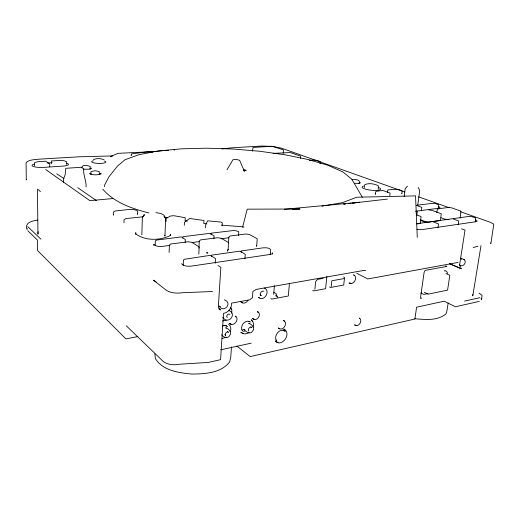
<?xml version="1.0" encoding="UTF-8"?>
<svg xmlns="http://www.w3.org/2000/svg" width="520" height="520" viewBox="0 0 520 520"><rect width="100%" height="100%" fill="white"/><g stroke="black" fill="none" stroke-linecap="round" stroke-linejoin="round"><path stroke-width="0.78" d="M66.657 164.522L66.657 161.805C62.244 159.133 56.381 161.064 51.539 160.869L51.558 163.585M81.802 167.823C81.588 164.079 88.134 165.523 90.207 166.504L90.188 169.072L89.927 168.818M86.086 187.011C86.522 180.85 82.966 175.11 83.733 168.799L81.282 167.278L65.709 168.311L65.169 174.863L63.492 178.822L63.492 182.605M100.893 174.401L100.906 173.368L100.893 173.719C97.487 175.318 92.71 175.26 89.408 173.44M104.566 186.68L104.591 185.1L108.836 176.936L117.533 166.049L125.06 159.705L139.1 154.635L158.243 150.988L181.103 148.844L206.381 148.194L232.875 149.006L259.441 151.229L284.947 154.778L308.224 159.53L328.01 165.341L342.986 171.99L351.76 179.16L362.323 197.184M123.968 222.865L124.04 219.758L125.879 218.576L142.63 216.833M135.72 234.299L135.766 232.642L135.909 234.058C145.151 240.819 159.582 240.65 169.734 235.827L170.586 234.462L170.541 235.567M141.843 234.923L142.357 217.627L144.281 214.546L143.026 216.781L144.125 215.286M472.823 294.437L472.784 295.847L480.994 245.655M153.829 245.486L153.868 244.257L154.017 244.725C158.509 248.066 164.834 245.758 169.8 245.44M155.174 245.394L155.331 240.968L156.624 240.065L181.272 236.906L185.308 239.493L185.172 242.405M166.082 221.455L166.198 218.406L170.424 216.047L173.686 215.69L185.25 217.718L185.114 220.74L187.285 221.124M169.104 252.389L169.397 245.193L170.638 244.017L188.091 241.768L191.815 242.281L199.186 246.974L198.809 254.163M182.812 238.154L182.878 236.711L209.865 233.344L214.078 235.839L213.915 238.693M184.301 225.355L184.438 222.274L189.605 218.478L203.964 220.5L203.801 223.535L206.765 223.808M183.183 265.629L183.436 260.156L184.236 259.305L210.425 255.32L215.501 258.564L215.222 263.192M198.933 248.086L199.303 241.046L200.499 239.915L217.25 237.757L221.13 238.219L228.579 242.606M205.562 227.825L205.732 224.738L207.669 220.838L220.955 222.053L222.281 222.787L222.092 225.843M211.003 234.605L211.088 233.188L234.338 230.412L238.693 231.55L238.674 235.625M211.464 256.685L211.556 255.158L239.98 251.121L245.252 254.248L244.927 258.778M228.124 249.633L228.858 237.166L229.847 236.041L245.733 234L249.444 234.5L257.231 238.771L256.711 245.648M231.458 346.931L230.75 357.376L229.632 361.913C220.909 373.21 204.874 373.958 191.737 374.043C178.769 372.788 162.812 370.701 155.389 358.566L154.837 353.932M241.176 252.434L241.28 250.939L263.101 247.839C265.603 247.728 268.918 247.526 270.673 249.6L270.257 254.768M252.447 151.19L253.032 147.433L272.285 146.282L283.478 149.897L283.192 153.361M38.129 231.654L37.947 234.15L37.447 189.105M272.512 254.066L272.61 252.837L271.999 253.838L269.867 254.488L191.588 266.084C188.364 266.338 184.47 266.494 181.928 264.18L181.772 263.575M273.676 294.437L274.411 285.649M276.178 296.654L276.406 293.937L273.851 292.318M277.505 297.336L277.583 296.394L275.665 295.172M300.502 158.347L300.69 156.202L290.413 152.529L273.117 153.381M289.439 283.257L288.294 296.023L271.655 299.104L270.803 298.552M93.522 159.881L93.555 159.582C96.74 158.165 100.965 158.249 104.059 159.874M320.034 163.91L320.249 161.688C317.083 159.718 312.942 160.062 309.335 160.277M314.88 289.322L315.647 281.632L317.59 279.357L323.161 278.382M91.624 168.058L91.176 168.708L89.33 169.189L83.674 169.214M326.859 276.536L325.592 288.724L313.619 290.933L312.728 290.413M331.195 286.546L331.812 280.774L343.928 278.61M359.106 183.547C361.153 179.01 354.594 179.439 351.981 179.732M364.41 187.499L364.735 184.691C368.875 182.774 374.472 183.722 378.417 185.868L378.209 189.118M27.098 228.625L27.021 229.346C24.447 222.092 32.806 220.922 37.706 220.083M387.504 192.465L387.816 189.956C392.373 189.56 398.177 188.266 402.22 191.165L401.895 193.681L401.668 193.369M389.786 195.65L390.104 193.102L382.882 190.469L376.35 191.256L375.7 191.783L375.394 194.331L375.563 194.031M163.93 216.177L164.028 215.436L165.626 218.862L164.957 236.125L164.756 235.183M404.157 196.502L405.184 188.662M417.723 205.29L419.757 190.359M416.819 215.137L417.32 211.464M421.35 210.906L421.837 207.389L416.234 205.322M436.826 212.693L437.379 208.891L448.481 207.467L451.666 207.85L460.928 211.127L460.129 218.056M438.074 209.034L438.672 204.88L435.695 203.613L431.906 203.405L417.112 205.218M437.944 227.669L438.49 223.912L432.322 221.546L416.65 223.737M26.345 179.368L26.26 179.959L26.091 162.578C29.516 159.374 34.918 159.776 39.299 159.153L79.073 156.812L112.548 155.909M458.211 224.705L458.776 221.013L452.55 218.719L433.089 221.436M448.175 302.945L446.979 310.694L446.03 313.814C437.58 321.067 425.178 319.586 414.843 318.74M475.248 221.741L475.618 217.822L471.387 216.535L468.494 216.489L453.447 218.589M231.706 313.216L231.849 309.946L230.581 307.32M230.451 331.533C231.212 328.991 230.841 325.774 228.514 324.175M253.084 327.028C253.819 324.565 253.565 321.334 251.244 319.793L252.213 321.113M447.285 273.488C448.584 271.739 443.385 269.542 444.795 271.122M226.974 169.806L232.947 159.731L236.158 159.374L239.636 160.297L244.387 171.301L244.004 170.761M248.02 300.222C246.922 302.361 243.88 304.174 241.716 302.445L242.671 302.712M113.607 214.689L113.315 215.111L113.373 212.089L115.213 210.983L130.208 209.358L134.29 209.664L137.111 210.587L137.696 211.374L137.612 214.364L137.469 213.961M405.476 188.272L407.453 186.232M360.607 182.728L358.69 183.397L354.673 183.3M155.623 151.424L162.877 150.651M91.215 173.953L90.87 174.467L90.922 171.574L95.043 170.742L99.197 171.529L99.437 174.408L99.164 174.148M131.385 155.181L131.17 155.454L131.417 153.888L147.186 151.847L150.872 151.964L152.224 152.581M249.022 332.521C246.636 334.412 243.003 334.484 240.812 332.235L243.217 333.379M226.297 337.123L222.072 338.585M222.482 326.06L223.808 325.611L226.297 325.832M478.023 246.233L473.148 247.546M226.226 320.229L222.534 320.95M479.284 301.392L455.449 306.761L444.145 301.21L416.585 307.203L414.908 319.014L250.198 356.59L236.86 346.06M464.549 301.087L479.901 297.681M220.747 349.798L251.219 343.168M428.019 293.579L423.735 294.398L420.901 293.059L421.72 293.156M137.8 336.576L125.892 338.891L37.583 250.556L37.466 240.084L27.807 230.763M458.094 262.431L367.796 278.947L356.791 273.273M321.964 206.239L323.538 205.959M325.104 205.686L342.381 202.664L356.759 197.223L415.538 195.884L417.281 237.4M417.027 223.906L420.238 223.457L421.09 216.561L416.546 214.825M192.16 242.535L199.349 241.599M220.909 238.791L228.891 237.75M415.506 211.244L438.529 208.292A5.09 1.222 7.4 0 0 438.418 206.537M243.958 227.052L242.606 227.221L247.221 209.17L300.001 209.02L292.103 209.294M343.688 204.107L345.287 203.918M348.485 203.547L350.883 203.261M352.482 203.08L359.678 202.234L284.291 209.281M343.87 204.119L345.481 203.931M348.699 203.561L351.117 203.281M352.723 203.093L387.329 199.089M221.852 148.883L232.174 147.784L261.697 146.042L272.428 146.38M112.84 198.556L89.862 200.642L45.734 169.566M47.203 163.026L52.059 162.727M164.47 150.56L168.435 150.332M223.477 325.358L225.959 325.579L227.286 326.482L226.954 326.228M156.741 151.476L118.001 153.341L110.364 156.702L111.885 156.644M212.556 291.499L182.533 292.74C177.099 293.436 171.035 293.306 166.283 290.257L153.511 280.183L156.111 281.938M173.992 150.007L174.727 149.988M350.825 283.205L349.089 282.958C353.606 285.994 358.488 276.939 353.541 274.794L354.204 275.353M242.859 226.766L221.566 225.173M428.851 209.983L432.081 210.373L441.259 213.746L440.453 220.5L428.87 222.125L425.555 221.708L420.264 219.655M273.033 146.458L281.625 148.213L404.826 191.952M155.857 212.635L160.485 213.401L163.442 214.689M355.979 325.325L354.543 324.877C358.325 328.198 363.415 320.3 359.242 318L359.736 318.597M448.988 219.655L444.535 219.076L441.006 217.763M427.297 222.281L424.288 221.891L420.511 220.415M243.789 169.988L246.161 170.339L243.308 169.884M164.359 217.074L167.427 217.62M278.089 342.511L275.496 341.367C282.288 347.62 292.071 333.164 283.81 329.089L284.447 329.531M245.05 329.979L243.614 329.349C245.817 331.507 249.853 335.004 252.506 331.422C255.541 328.178 252.103 324.389 248.749 323.219L249.223 323.869M230.159 323.837L231.101 324.07M279.78 328.653L278.902 328.425C283.348 331.481 288.555 322.511 283.322 320.327L283.966 320.762M249.301 321.445C244.335 319.716 239.311 327.002 242.788 330.986M253.208 318.955L254.033 319.176M220.532 306.716L219.018 306.033C223.847 313.807 233.142 302.796 224.308 299.812M148.974 212.992C132.21 208.663 114.465 202.735 102.804 189.215M259.435 297.687L258.362 297.382C263.913 302.569 271.252 290.693 264.173 287.969M263.744 291.213C261.346 290.251 259.006 294.307 261.261 295.75L259.942 294.879M418.606 196.846L449.215 207.714M460.694 211.79L490.536 222.385L493.792 224.211L490.861 243.653L490.666 242.925M461.526 228.787L465.029 230.113L459.765 263.815L459.862 265.954L460.811 267.345M463.97 259.565C467.675 261.794 462.572 268.554 459.251 264.719M464.477 259.772L460.519 258.115L461.695 259.311M449.846 263.783L461.422 268.808L449.495 263.757M445.673 265.909L446.862 266.428L425.633 270.289L424.762 270.887L424.138 272.259L420.641 296.777L421.317 298.591L420.16 298.006M446.024 273.572L449.846 275.294L447.577 290.134L428.142 294.171L424.385 292.318M479.07 293.118L482.047 295.334L481.591 299.871L481.117 298.565M365.8 270.615L364.084 270.387L256.236 289.406L252.909 291.44L252.441 297.642L249.769 299.8L231.595 303.108C232.005 307.86 228.326 312.741 223.529 313.32L220.578 359.665L208.39 362.407L179.829 364.208C174.239 365.241 167.733 365.014 163.118 361.335L126.21 325.721M343.629 277.036L344.546 277.524L343.714 285.031L330.486 287.476L329.583 286.962M217.99 265.512L220.857 267.377L218.368 306.085L218.634 307.723L220.493 310.037L218.81 308.789M56.81 173.881L63.96 178.568M229.964 314.346C228.169 312.988 225.739 316.036 227.201 317.61M248.957 321.197L250.25 322.088L249.906 321.841M258.577 312.442L257.27 311.532C262.659 313.788 256.568 322.745 252.519 318.487L253.143 318.929M77.734 187.688L96.356 200.558M282.971 329.862L284.901 331.201C279.669 327.373 272.864 336.388 276.842 340.957L275.567 340.041M241.54 302.322L240.922 301.892L242.339 302.874M278.811 328.361L278.174 327.925L279.539 328.868M228.592 310.388C237.894 313.651 227.916 325.559 222.761 317.278M250.712 326.716L251.817 327.529C249.873 326.092 247.273 329.413 248.814 331.117M229.977 323.772L229.372 323.317C233.435 327.62 240.097 319.319 235.456 316.108L236.028 316.882M227.442 331.428L228.52 332.267C226.746 330.967 224.334 333.964 225.778 335.524L224.705 334.678M221.631 334.789C223.464 337.22 227.272 339.034 229.45 336.018C232.511 332.767 229.028 328.939 225.764 327.632L226.265 328.289M27.748 226.655L40.885 239.148M38.356 189.605L40.41 191.698M241.748 329.797L242.45 330.733M257.953 312.007L258.447 312.702M284.973 329.901L285.812 331.097M284.043 320.84L284.57 321.594M418.151 187.467L419.523 189.904M230.653 307.794L231.238 309.504M34.574 165.796L34.541 163.026L35.061 162.37L38.188 161.674L45.708 161.22L49.718 163.93L49.732 166.699M378.261 187.35A9.328 2.151 6.1 0 1 378.06 190.255A9.328 2.151 6.1 0 1 365.515 189.169A9.328 2.151 6.1 0 1 363.682 186.089M104.442 161.057A7.111 1.56 1.4 0 1 103.499 163.144A7.111 1.56 1.4 0 1 93.873 162.877A7.111 1.56 1.4 0 1 93.223 160.751M244.4 331.37A5.817 4.381 -55 0 1 243.263 331.084M34.028 164.184A8.996 1.996 0.5 0 0 33.358 166.478A8.996 1.996 0.5 0 0 42.913 167.459L64.707 165.971A8.788 1.944 0.8 0 0 66.983 163.299M475.319 219.778A5.434 1.339 8.3 0 1 475.768 221.748L422.383 229.541A5.623 1.508 7.6 0 1 416.956 229.249M256.704 245.667L256.483 246.136L256.704 245.667M228.085 249.704L227.344 250.998L228.085 249.704M207.786 252.98L206.655 252.785L207.786 252.98"/></g></svg>
